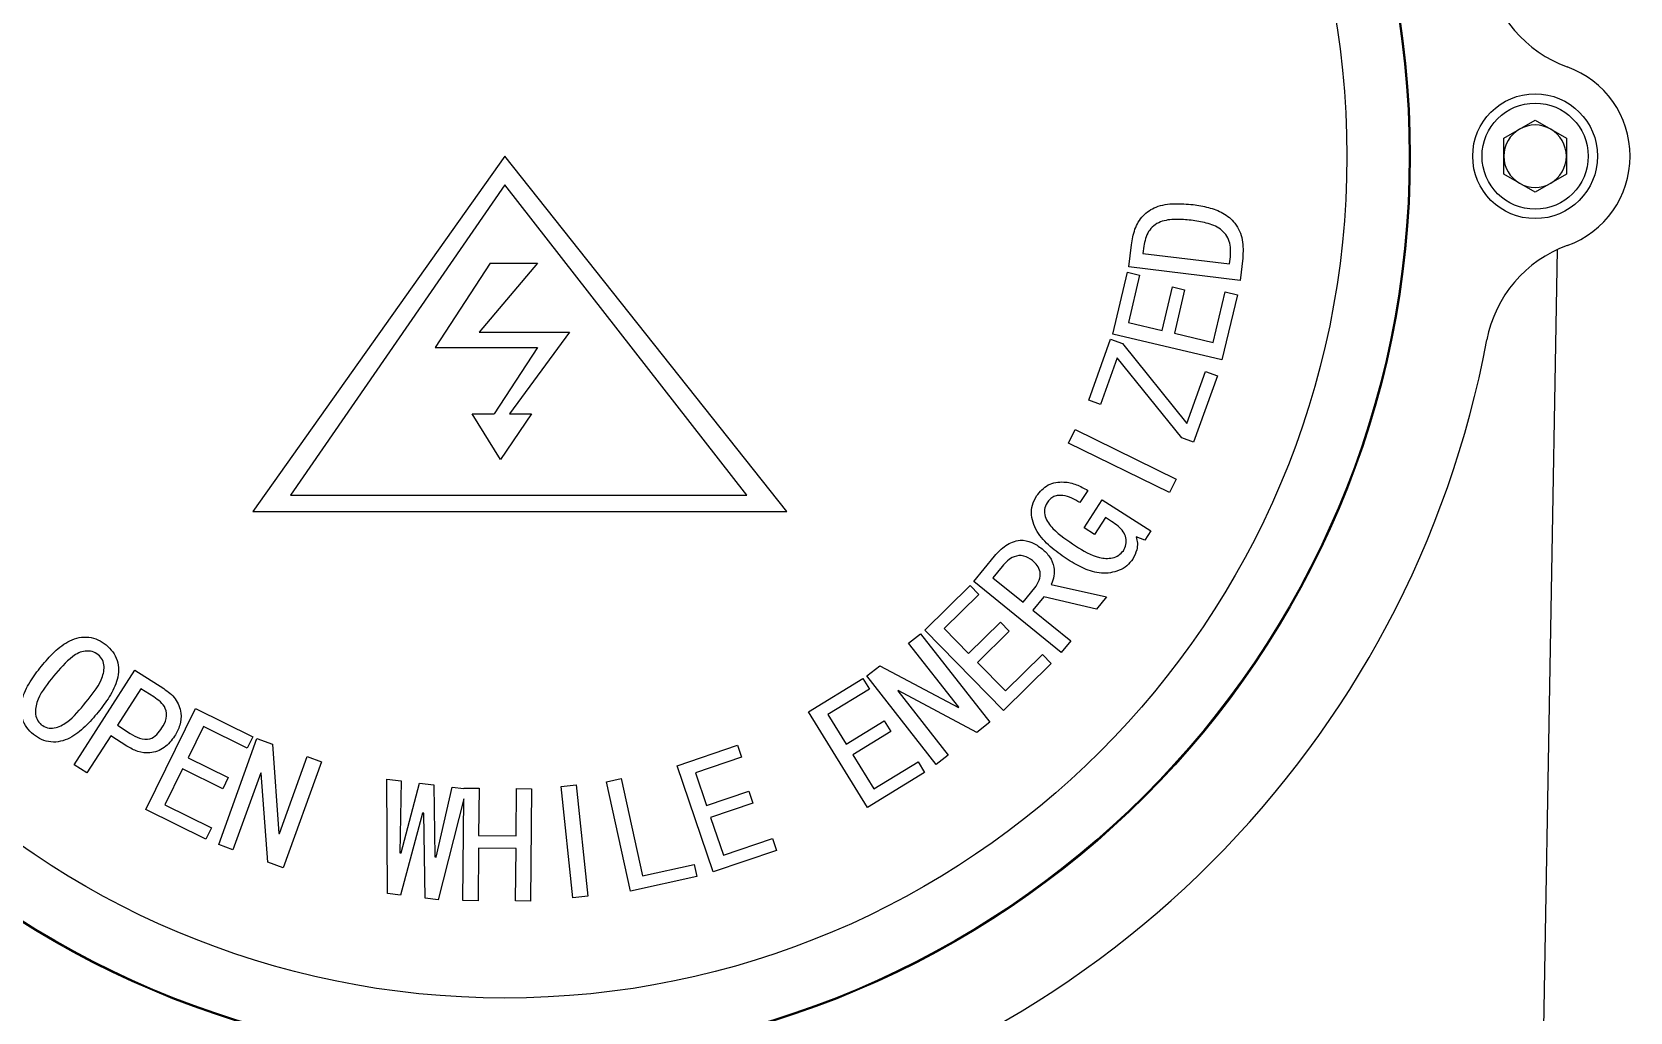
# Model space of a CAD drawing. Header units: millimetres. Extents: x 2055 to 5101, y 917 to 3070.
# Drawn here: x 4147.9 to 4275.9, y 2530.4 to 2608.9 of the extents above; entities that cross this region are included whole.
import ezdxf

# ---------------------------------------------------------------- set-up
doc = ezdxf.new("R2010")
doc.units = ezdxf.units.MM

msp = doc.modelspace()

# ---------------------------------------------------------------- linework, layer by layer
at = {"color": 7, "linetype": 'Continuous', "lineweight": 25}
for p, q in [((4265.759, 2600.381), (4268.259, 2601.824)), ((4268.259, 2601.824), (4270.759, 2600.381)), ((4265.759, 2597.494), (4265.759, 2600.381)), ((4270.759, 2600.381), (4270.759, 2597.494)), ((4185.759, 2598.937), (4165.581, 2570.477)), ((4208.331, 2570.477), (4185.759, 2598.937)), ((4185.759, 2596.644), (4168.604, 2571.779)), ((4205.136, 2571.779), (4185.759, 2596.644)), ((4268.259, 2596.051), (4265.759, 2597.494)), ((4270.759, 2597.494), (4268.259, 2596.051)), ((4235.717, 2590.074), (4235.932, 2591.848)), ((4236.922, 2591.727), (4236.852, 2591.154)), ((4268.118, 2481.483), (4270.038, 2591.461)), ((4184.587, 2590.377), (4180.17, 2583.613)), ((4188.384, 2590.377), (4183.69, 2584.855)), ((4184.587, 2590.377), (4188.384, 2590.377)), ((4244.634, 2588.994), (4235.717, 2590.074)), ((4236.852, 2591.154), (4243.788, 2590.316)), ((4243.788, 2590.316), (4243.858, 2590.889)), ((4244.848, 2590.768), (4244.634, 2588.994)), ((4234.435, 2584.685), (4235.608, 2589.648)), ((4235.608, 2589.648), (4236.581, 2589.418)), ((4236.581, 2589.418), (4235.686, 2585.63)), ((4238.398, 2584.989), (4239.22, 2588.469)), ((4239.22, 2588.469), (4240.193, 2588.239)), ((4240.193, 2588.239), (4239.371, 2584.759)), ((4242.491, 2584.022), (4243.447, 2588.065)), ((4244.419, 2587.835), (4243.185, 2582.617)), ((4243.447, 2588.065), (4244.419, 2587.835)), ((4235.686, 2585.63), (4238.398, 2584.989)), ((4183.69, 2584.855), (4190.937, 2584.855)), ((4190.937, 2584.855), (4186.13, 2578.298)), ((4232.514, 2579.4), (4234.268, 2584.271)), ((4234.268, 2584.271), (4235.212, 2583.932)), ((4243.185, 2582.617), (4234.435, 2584.685)), ((4235.212, 2583.932), (4240.373, 2577.522)), ((4239.371, 2584.759), (4242.491, 2584.022)), ((4180.17, 2583.613), (4188.384, 2583.613)), ((4188.384, 2583.613), (4184.913, 2578.298)), ((4234.798, 2582.787), (4233.457, 2579.06)), ((4239.962, 2576.38), (4234.798, 2582.787)), ((4240.373, 2577.522), (4241.876, 2581.698)), ((4242.82, 2581.359), (4240.906, 2576.041)), ((4241.876, 2581.698), (4242.82, 2581.359)), ((4233.457, 2579.06), (4232.514, 2579.4)), ((4183.138, 2578.298), (4184.913, 2578.298)), ((4185.416, 2574.64), (4183.138, 2578.298)), ((4187.901, 2578.298), (4185.416, 2574.64)), ((4186.13, 2578.298), (4187.901, 2578.298)), ((4230.888, 2575.968), (4231.422, 2577.056)), ((4238.972, 2571.991), (4230.888, 2575.968)), ((4231.422, 2577.056), (4239.506, 2573.079)), ((4240.906, 2576.041), (4239.962, 2576.38)), ((4232.434, 2572.169), (4231.81, 2571.192)), ((4239.506, 2573.079), (4238.972, 2571.991)), ((4168.604, 2571.779), (4205.136, 2571.779)), ((4232.139, 2569.167), (4233.588, 2571.43)), ((4233.588, 2571.43), (4237.49, 2568.933)), ((4165.581, 2570.477), (4208.331, 2570.477)), ((4233.862, 2570.005), (4232.981, 2568.629)), ((4234.35, 2569.693), (4233.862, 2570.005)), ((4232.981, 2568.629), (4232.139, 2569.167)), ((4237.009, 2568.179), (4236.301, 2568.446)), ((4237.49, 2568.933), (4237.009, 2568.179)), ((4223.306, 2564.871), (4224.969, 2566.917)), ((4225.581, 2566.079), (4224.848, 2565.179)), ((4219.378, 2560.967), (4223.018, 2564.544)), ((4223.018, 2564.544), (4223.717, 2563.83)), ((4230.306, 2559.181), (4223.306, 2564.871)), ((4224.848, 2565.179), (4227.263, 2563.218)), ((4229.515, 2564.648), (4233.932, 2563.643)), ((4223.717, 2563.83), (4220.94, 2561.101)), ((4227.263, 2563.218), (4228.195, 2564.364)), ((4228.906, 2563.648), (4228.041, 2562.584)), ((4233.132, 2562.66), (4228.906, 2563.648)), ((4233.932, 2563.643), (4233.132, 2562.66)), ((4228.041, 2562.584), (4231.07, 2560.122)), ((4218.095, 2559.941), (4219.048, 2560.69)), ((4219.048, 2560.69), (4224.602, 2553.606)), ((4225.684, 2554.55), (4219.378, 2560.967)), ((4220.94, 2561.101), (4222.895, 2559.113)), ((4222.895, 2559.113), (4225.447, 2561.62)), ((4226.146, 2560.906), (4223.595, 2558.399)), ((4225.447, 2561.62), (4226.146, 2560.906)), ((4222.123, 2554.805), (4218.095, 2559.941)), ((4231.07, 2560.122), (4230.306, 2559.181)), ((4214.74, 2557.311), (4215.776, 2558.122)), ((4215.776, 2558.122), (4222.082, 2554.773)), ((4223.595, 2558.399), (4225.844, 2556.111)), ((4229.511, 2558.31), (4225.684, 2554.55)), ((4225.844, 2556.111), (4228.809, 2559.023)), ((4228.809, 2559.023), (4229.511, 2558.31)), ((4151.274, 2550.203), (4156.141, 2557.786)), ((4156.141, 2557.786), (4158.447, 2556.306)), ((4210.081, 2554.441), (4214.43, 2557.118)), ((4214.43, 2557.118), (4214.953, 2556.266)), ((4220.294, 2550.228), (4214.74, 2557.311)), ((4156.621, 2556.288), (4154.742, 2553.361)), ((4157.64, 2555.634), (4156.621, 2556.288)), ((4214.953, 2556.266), (4211.635, 2554.225)), ((4217.261, 2556.144), (4217.218, 2556.111)), ((4217.218, 2556.111), (4221.245, 2550.974)), ((4223.565, 2552.793), (4217.261, 2556.144)), ((4156.999, 2546.621), (4160.993, 2554.705)), ((4160.993, 2554.705), (4165.578, 2552.44)), ((4214.797, 2546.774), (4210.081, 2554.441)), ((4211.635, 2554.225), (4213.097, 2551.849)), ((4222.082, 2554.773), (4222.123, 2554.805)), ((4154.742, 2553.361), (4155.761, 2552.706)), ((4161.637, 2553.27), (4160.397, 2550.765)), ((4165.136, 2551.541), (4161.637, 2553.27)), ((4213.097, 2551.849), (4216.146, 2553.724)), ((4216.146, 2553.724), (4216.67, 2552.872)), ((4224.602, 2553.606), (4223.565, 2552.793)), ((4154.202, 2552.519), (4152.293, 2549.548)), ((4155.488, 2551.694), (4154.202, 2552.519)), ((4162.844, 2543.802), (4165.904, 2552.301)), ((4165.578, 2552.44), (4165.136, 2551.541)), ((4165.904, 2552.301), (4167.148, 2551.853)), ((4167.148, 2551.853), (4167.66, 2544.706)), ((4199.555, 2550.118), (4204.377, 2551.759)), ((4204.377, 2551.759), (4204.699, 2550.816)), ((4216.67, 2552.872), (4213.621, 2550.997)), ((4160.397, 2550.765), (4163.611, 2549.177)), ((4167.711, 2544.687), (4169.931, 2550.851)), ((4171.074, 2550.439), (4168.013, 2541.94)), ((4169.931, 2550.851), (4171.074, 2550.439)), ((4204.699, 2550.816), (4201.021, 2549.563)), ((4213.621, 2550.997), (4215.304, 2548.262)), ((4215.304, 2548.262), (4218.845, 2550.439)), ((4218.845, 2550.439), (4219.37, 2549.587)), ((4221.245, 2550.974), (4220.294, 2550.228)), ((4152.293, 2549.548), (4151.274, 2550.203)), ((4159.954, 2549.867), (4158.529, 2546.984)), ((4163.169, 2548.278), (4159.954, 2549.867)), ((4163.611, 2549.177), (4163.169, 2548.278)), ((4166.208, 2549.554), (4163.988, 2543.391)), ((4166.257, 2549.537), (4166.208, 2549.554)), ((4166.771, 2542.389), (4166.257, 2549.537)), ((4193.909, 2548.834), (4195.087, 2549.09)), ((4195.087, 2549.09), (4196.783, 2541.312)), ((4202.448, 2541.619), (4199.555, 2550.118)), ((4201.021, 2549.563), (4201.917, 2546.927)), ((4219.37, 2549.587), (4214.797, 2546.774)), ((4176.359, 2539.892), (4176.32, 2549.056)), ((4176.32, 2549.056), (4177.467, 2548.914)), ((4177.467, 2548.914), (4177.344, 2543.159)), ((4177.447, 2543.147), (4178.927, 2548.736)), ((4178.927, 2548.736), (4180.075, 2548.594)), ((4180.075, 2548.594), (4180.159, 2542.814)), ((4180.264, 2542.8), (4181.535, 2548.414)), ((4181.535, 2548.414), (4182.484, 2548.298)), ((4182.484, 2548.298), (4182.484, 2548.324)), ((4182.484, 2548.324), (4183.695, 2548.314)), ((4183.695, 2548.314), (4183.662, 2544.524)), ((4186.662, 2544.499), (4186.695, 2548.289)), ((4186.695, 2548.289), (4187.905, 2548.277)), ((4187.905, 2548.277), (4187.827, 2539.277)), ((4190.269, 2548.455), (4191.47, 2548.58)), ((4191.191, 2539.539), (4190.269, 2548.455)), ((4191.47, 2548.58), (4192.392, 2539.664)), ((4195.816, 2540.084), (4193.909, 2548.834)), ((4201.917, 2546.927), (4205.298, 2548.079)), ((4205.298, 2548.079), (4205.619, 2547.136)), ((4161.82, 2544.239), (4156.999, 2546.621)), ((4158.529, 2546.984), (4162.264, 2545.138)), ((4182.477, 2547.47), (4180.428, 2539.393)), ((4182.406, 2539.324), (4182.477, 2547.47)), ((4205.619, 2547.136), (4202.239, 2545.984)), ((4179.161, 2546.325), (4177.402, 2539.765)), ((4179.264, 2546.311), (4179.161, 2546.325)), ((4179.385, 2539.522), (4179.264, 2546.311)), ((4202.239, 2545.984), (4203.272, 2542.95)), ((4162.264, 2545.138), (4161.82, 2544.239)), ((4167.66, 2544.706), (4167.711, 2544.687)), ((4183.662, 2544.524), (4186.662, 2544.499)), ((4203.272, 2542.95), (4207.198, 2544.288)), ((4207.198, 2544.288), (4207.518, 2543.344)), ((4163.988, 2543.391), (4162.844, 2543.802)), ((4177.344, 2543.159), (4177.447, 2543.147)), ((4180.159, 2542.814), (4180.264, 2542.8)), ((4183.654, 2543.524), (4183.617, 2539.314)), ((4186.654, 2543.499), (4183.654, 2543.524)), ((4186.617, 2539.289), (4186.654, 2543.499)), ((4207.518, 2543.344), (4202.448, 2541.619)), ((4168.013, 2541.94), (4166.771, 2542.389)), ((4196.783, 2541.312), (4200.927, 2542.216)), ((4200.927, 2542.216), (4201.137, 2541.244)), ((4201.137, 2541.244), (4195.816, 2540.084)), ((4177.402, 2539.765), (4176.359, 2539.892)), ((4180.428, 2539.393), (4179.385, 2539.522)), ((4183.617, 2539.314), (4182.406, 2539.324)), ((4187.827, 2539.277), (4186.617, 2539.289)), ((4192.392, 2539.664), (4191.191, 2539.539))]:
    msp.add_line(p, q, dxfattribs=at)
for centre, radius in [((4185.759, 2598.937), 72.5), ((4185.759, 2598.937), 72.418), ((4185.759, 2598.937), 67.42), ((4268.259, 2598.937), 5), ((4268.259, 2598.937), 4.25)]:
    msp.add_circle(centre, radius, dxfattribs=at)
for centre, radius, start, end in [((4274.223, 2615.496), 10, 190.6021, 250.19381), ((4268.259, 2598.937), 7.6, 289.80619, 70.19381), ((4268.259, 2598.937), 2.5, 120, 180), ((4268.259, 2598.937), 2.5, 60, 120), ((4268.259, 2598.937), 2.5, 0, 60), ((4268.259, 2598.937), 2.5, 180, 240), ((4268.259, 2598.937), 2.5, 300, 0), ((4268.259, 2598.937), 2.5, 240, 300), ((4274.223, 2582.378), 10, 109.80619, 169.3979), ((4185.759, 2598.937), 80, 190.6021, 259.3979), ((4185.759, 2598.937), 80, 280.6021, 349.3979)]:
    msp.add_arc(centre, radius, start, end, dxfattribs=at)
for points, knots in [([(4235.932, 2591.848), (4236.003, 2592.265), (4236.145, 2593.099), (4236.783, 2594.239), (4237.95, 2594.99), (4239.381, 2595.187), (4240.373, 2595.101), (4240.869, 2595.058)], [0, 0, 0, 0, 0.1870649, 0.3734297, 0.5592453, 0.7792922, 1, 1, 1, 1]), ([(4240.717, 2593.807), (4240.306, 2593.844), (4239.484, 2593.92), (4238.43, 2593.798), (4237.701, 2593.387), (4237.135, 2592.758), (4237.007, 2592.139), (4236.922, 2591.727)], [0, 0, 0, 0, 0.2508645, 0.5008218, 0.6258859, 0.7509553, 1, 1, 1, 1]), ([(4240.869, 2595.058), (4241.281, 2594.995), (4242.105, 2594.868), (4243.292, 2594.438), (4244.336, 2593.58), (4244.921, 2592.245), (4244.872, 2591.261), (4244.848, 2590.768)], [0, 0, 0, 0, 0.18736448, 0.37442493, 0.56063137, 0.77992698, 1, 1, 1, 1]), ([(4243.858, 2590.889), (4243.874, 2591.305), (4243.898, 2591.931), (4243.521, 2592.681), (4242.922, 2593.258), (4241.933, 2593.625), (4241.123, 2593.746), (4240.717, 2593.807)], [0, 0, 0, 0, 0.2491512, 0.3742584, 0.4992728, 0.7491603, 1, 1, 1, 1]), ([(4228.338, 2571.724), (4228.62, 2572.064), (4229.184, 2572.744), (4230.457, 2572.916), (4231.545, 2572.677), (4232.137, 2572.338), (4232.434, 2572.169)], [0, 0, 0, 0, 0.2788964, 0.5578251, 0.7786952, 1, 1, 1, 1]), ([(4230.874, 2566.603), (4230.433, 2566.905), (4229.552, 2567.507), (4228.419, 2568.652), (4227.87, 2569.928), (4227.956, 2571.016), (4228.211, 2571.488), (4228.338, 2571.724)], [0, 0, 0, 0, 0.2509218, 0.5013544, 0.7498363, 0.8748612, 1, 1, 1, 1]), ([(4229.182, 2571.184), (4229.095, 2571.011), (4228.921, 2570.664), (4229.026, 2569.871), (4229.868, 2568.778), (4230.826, 2568.147), (4231.467, 2567.724)], [0, 0, 0, 0, 0.1247529, 0.2495, 0.4985308, 1, 1, 1, 1]), ([(4231.81, 2571.192), (4231.374, 2571.445), (4230.828, 2571.762), (4230.082, 2571.782), (4229.718, 2571.692), (4229.401, 2571.484), (4229.255, 2571.284), (4229.182, 2571.184)], [0, 0, 0, 0, 0.4988165, 0.6242231, 0.7494415, 0.874624, 1, 1, 1, 1]), ([(4235.285, 2567.344), (4235.369, 2567.503), (4235.537, 2567.821), (4235.522, 2568.374), (4235.198, 2569.095), (4234.7, 2569.446), (4234.35, 2569.693)], [0, 0, 0, 0, 0.1868638, 0.3733714, 0.5602028, 1, 1, 1, 1]), ([(4236.301, 2568.446), (4236.348, 2568.278), (4236.444, 2567.942), (4236.368, 2567.313), (4236.165, 2566.913), (4236.042, 2566.67)], [0, 0, 0, 0, 0.2797111, 0.5602706, 1, 1, 1, 1]), ([(4224.969, 2566.917), (4225.248, 2567.218), (4225.806, 2567.817), (4226.914, 2568.275), (4227.99, 2568.068), (4228.511, 2567.687), (4228.772, 2567.496)], [0, 0, 0, 0, 0.280695, 0.5598608, 0.7792695, 1, 1, 1, 1]), ([(4228.772, 2567.496), (4228.995, 2567.295), (4229.441, 2566.893), (4229.749, 2566.091), (4229.761, 2565.311), (4229.597, 2564.869), (4229.515, 2564.648)], [0, 0, 0, 0, 0.2803832, 0.559221, 0.7797503, 1, 1, 1, 1]), ([(4231.467, 2567.724), (4232.075, 2567.341), (4232.985, 2566.767), (4234.255, 2566.691), (4234.94, 2566.934), (4235.17, 2567.208), (4235.285, 2567.344)], [0, 0, 0, 0, 0.5010763, 0.7499661, 0.8751624, 1, 1, 1, 1]), ([(4228.006, 2566.555), (4227.784, 2566.704), (4227.342, 2567.002), (4226.327, 2566.916), (4225.864, 2566.397), (4225.581, 2566.079)], [0, 0, 0, 0, 0.280727, 0.5596165, 1, 1, 1, 1]), ([(4228.195, 2564.364), (4228.325, 2564.558), (4228.584, 2564.946), (4228.685, 2565.625), (4228.416, 2566.187), (4228.143, 2566.432), (4228.006, 2566.555)], [0, 0, 0, 0, 0.2804879, 0.5596746, 0.7791971, 1, 1, 1, 1]), ([(4236.042, 2566.67), (4235.893, 2566.478), (4235.597, 2566.096), (4234.74, 2565.63), (4233.517, 2565.436), (4232.112, 2565.869), (4231.287, 2566.358), (4230.874, 2566.603)], [0, 0, 0, 0, 0.1250554, 0.2501566, 0.4991693, 0.7492179, 1, 1, 1, 1]), ([(4148.646, 2558.095), (4148.981, 2558.485), (4149.651, 2559.264), (4150.68, 2560.074), (4151.662, 2560.416), (4152.442, 2560.45), (4153.202, 2560.243), (4153.623, 2559.943), (4153.833, 2559.793)], [0, 0, 0, 0, 0.2504339, 0.5002214, 0.6252151, 0.7501399, 0.8749892, 1, 1, 1, 1]), ([(4153.201, 2559.015), (4153.044, 2559.113), (4152.729, 2559.31), (4152.161, 2559.316), (4151.622, 2559.183), (4150.694, 2558.567), (4150.102, 2557.861), (4149.628, 2557.295)], [0, 0, 0, 0, 0.1245429, 0.249367, 0.3743477, 0.4995619, 1, 1, 1, 1]), ([(4153.833, 2559.793), (4154.023, 2559.618), (4154.401, 2559.271), (4154.754, 2558.57), (4154.868, 2557.8), (4154.716, 2556.777), (4154.124, 2555.618), (4153.501, 2554.807), (4153.19, 2554.401)], [0, 0, 0, 0, 0.1250284, 0.2498723, 0.3747685, 0.4997331, 0.7495573, 1, 1, 1, 1]), ([(4148.01, 2552.629), (4147.819, 2552.805), (4147.437, 2553.158), (4147.087, 2553.87), (4146.972, 2554.648), (4147.117, 2555.683), (4147.702, 2556.863), (4148.331, 2557.684), (4148.646, 2558.095)], [0, 0, 0, 0, 0.1250093, 0.2498545, 0.3747778, 0.4997916, 0.7495853, 1, 1, 1, 1]), ([(4152.207, 2555.2), (4152.674, 2555.767), (4153.371, 2556.615), (4153.739, 2557.877), (4153.585, 2558.616), (4153.329, 2558.882), (4153.201, 2559.015)], [0, 0, 0, 0, 0.5018779, 0.7501176, 0.8751431, 1, 1, 1, 1]), ([(4149.628, 2557.295), (4149.155, 2556.717), (4148.447, 2555.853), (4148.103, 2554.565), (4148.257, 2553.816), (4148.514, 2553.543), (4148.642, 2553.407)], [0, 0, 0, 0, 0.5017515, 0.7500962, 0.875224, 1, 1, 1, 1]), ([(4158.297, 2553.146), (4158.444, 2553.388), (4158.733, 2553.867), (4158.631, 2554.948), (4158.017, 2555.373), (4157.64, 2555.634)], [0, 0, 0, 0, 0.28242195, 0.55927888, 1, 1, 1, 1]), ([(4158.447, 2556.306), (4158.782, 2556.056), (4159.45, 2555.556), (4159.894, 2554.431), (4159.797, 2553.345), (4159.478, 2552.775), (4159.319, 2552.489)], [0, 0, 0, 0, 0.2804232, 0.5591036, 0.7791827, 1, 1, 1, 1]), ([(4153.19, 2554.401), (4152.854, 2554.01), (4152.182, 2553.23), (4151.161, 2552.411), (4150.189, 2552.041), (4149.409, 2551.984), (4148.643, 2552.178), (4148.221, 2552.478), (4148.01, 2552.629)], [0, 0, 0, 0, 0.2504428, 0.5002887, 0.6252796, 0.7501774, 0.8749961, 1, 1, 1, 1]), ([(4148.642, 2553.407), (4148.801, 2553.309), (4149.118, 2553.114), (4149.881, 2553.129), (4151.044, 2553.761), (4151.741, 2554.623), (4152.207, 2555.2)], [0, 0, 0, 0, 0.124682, 0.2497052, 0.4982071, 1, 1, 1, 1]), ([(4155.761, 2552.706), (4156.001, 2552.565), (4156.479, 2552.286), (4157.306, 2552.176), (4157.922, 2552.609), (4158.172, 2552.967), (4158.297, 2553.146)], [0, 0, 0, 0, 0.281389, 0.5593941, 0.7788242, 1, 1, 1, 1]), ([(4159.319, 2552.489), (4159.065, 2552.157), (4158.56, 2551.494), (4157.419, 2551.078), (4156.34, 2551.212), (4155.773, 2551.533), (4155.488, 2551.694)], [0, 0, 0, 0, 0.280177, 0.5589416, 0.7790938, 1, 1, 1, 1])]:
    msp.add_open_spline(points, degree=3, knots=knots, dxfattribs=at)

doc.saveas('drawing.dxf')
